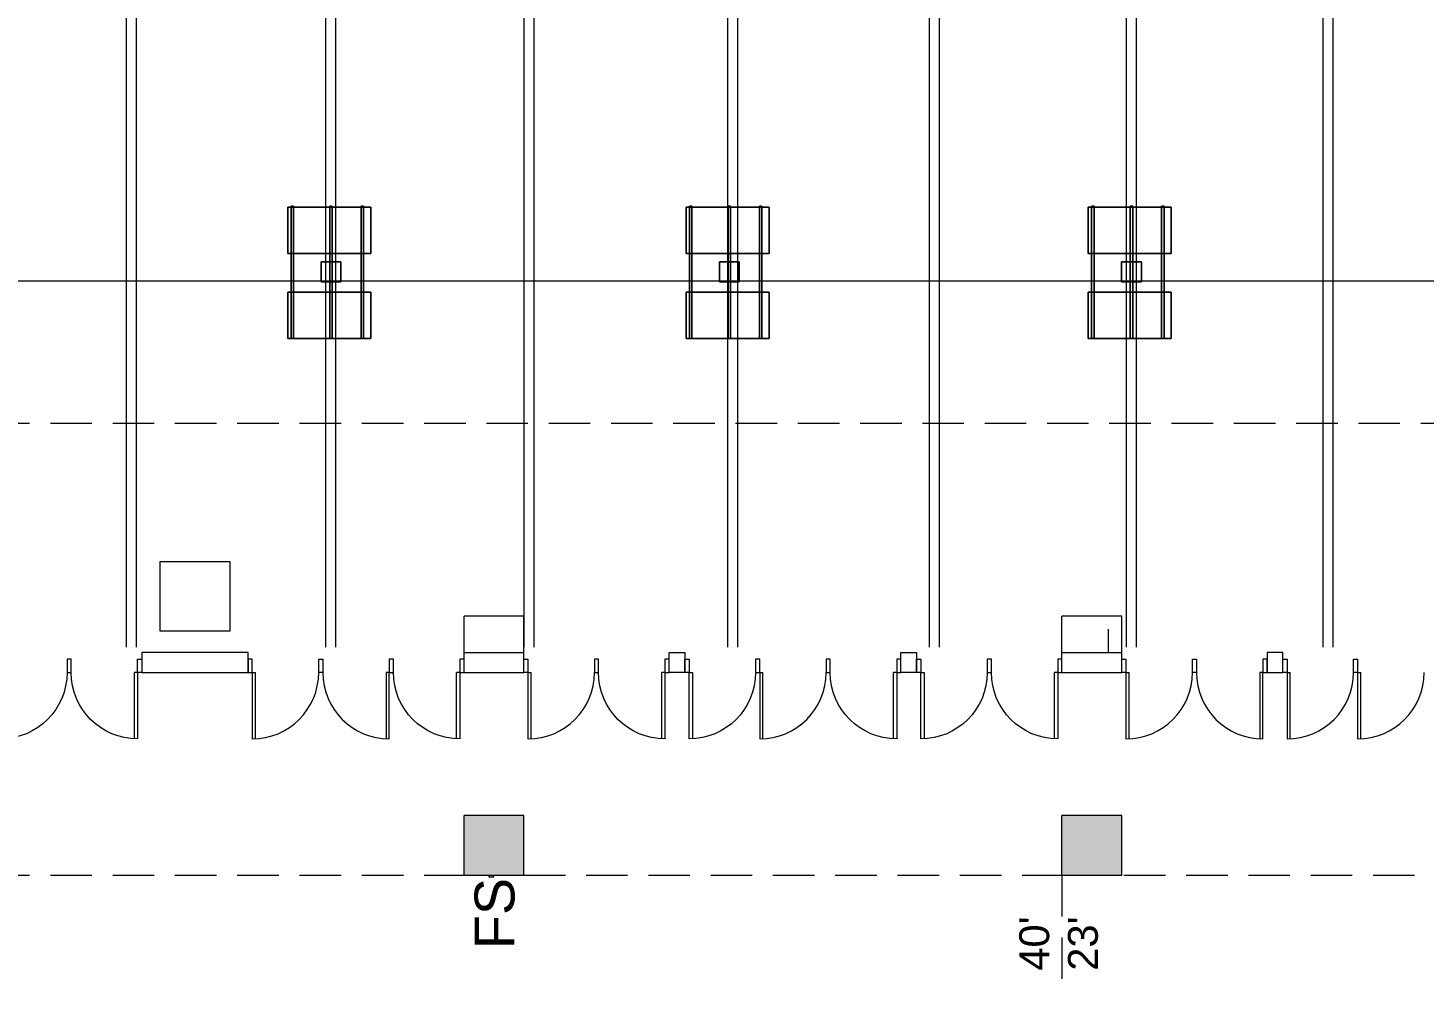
# Model space of a CAD drawing. Header units: inches. Extents: x -10671 to 1761, y -674 to 7170.
# Drawn here: x -8579 to -7738, y 54 to 632 of the extents above; entities that cross this region are included whole.
import ezdxf

# ---------------------------------------------------------------- set-up
doc = ezdxf.new("R2010")
doc.units = ezdxf.units.IN
doc.header["$LTSCALE"] = 19.2
doc.header["$MEASUREMENT"] = 0
doc.linetypes.add('DASHED', pattern=[1.953125, 1.302083, -0.651042])
for name, color, linetype, lineweight in [('DWG-0', 7, 'Continuous', 18), ('Venue-Ceiling-Lights', 7, 'Continuous', 5), ('Venue-Ceiling-Lights Circuits', 7, 'Continuous', 5), ('Venue-Walls and Doors', 7, 'Continuous', 5)]:
    doc.layers.add(name, color=color, linetype=linetype, lineweight=lineweight)
for name, color, linetype, lineweight, true_color in [('DWG-bldg-overhang', 7, 'DASHED', 18, 0xc0c0c0), ('Venue-Ceilings Heights', 4, 'DASHED', 18, 0x00ffff), ('Venue-Columns', 7, 'Continuous', 18, 0xc0c0c0), ('Venue-Fire Apparatus and Text', 1, 'Continuous', 5, 0xff0000), ('Venue-Rigging Steel-High', 7, 'Continuous', 5, 0x800000)]:
    doc.layers.add(name, color=color, linetype=linetype, lineweight=lineweight, true_color=true_color)
doc.styles.add('Arial', font='Arial')

# ---------------------------------------------------------------- blocks, each defined once
blk = doc.blocks.new('AD03A')
at = {"layer": 'DWG-0'}
for p, q in [((0, 1), (0, 0)), ((0.049, 0), (0.049, 0.999)), ((0, 0), (0.049, 0))]:
    blk.add_line(p, q, dxfattribs=at)
blk.add_arc((0, 0), 1, 0, 90, dxfattribs=at)
blk = doc.blocks.new('AD05A')
at = {"layer": 'DWG-0'}
for p, q in [((0, 0), (0.049, 0)), ((0, 0), (0, -1)), ((0.049, -0.999), (0.049, 0))]:
    blk.add_line(p, q, dxfattribs=at)
blk.add_arc((0, 0), 1, 270, 0, dxfattribs=at)
blk = doc.blocks.new('strobe')
at = {"layer": 'Venue-Fire Apparatus and Text', "flags": 128}
blk.add_lwpolyline([(0, 0), (1, 0), (1, 3), (0, 3)], dxfattribs=at)
blk = doc.blocks.new('Group-424-1')
at = {"layer": 'Venue-Ceiling-Lights', "color": 7, "linetype": 'Continuous', "lineweight": 5}
for points in [[(-8422.38, 445.32, 355.98), (-8422.38, 445.32, 359.98), (-8422.38, 473.32, 359.98), (-8422.38, 473.32, 355.98)], [(-8422.38, 473.32, 355.98), (-8422.38, 473.32, 359.98), (-8372.38, 473.32, 359.98), (-8372.38, 473.32, 355.98)], [(-8372.38, 473.32, 359.98), (-8422.38, 473.32, 359.98), (-8422.38, 445.32, 359.98), (-8372.38, 445.32, 359.98)], [(-8372.38, 445.32, 355.98), (-8422.38, 445.32, 355.98), (-8422.38, 473.32, 355.98), (-8372.38, 473.32, 355.98)], [(-8372.38, 473.32, 355.98), (-8372.38, 473.32, 359.98), (-8372.38, 445.32, 359.98), (-8372.38, 445.32, 355.98)], [(-8372.38, 445.32, 355.98), (-8372.38, 445.32, 359.98), (-8422.38, 445.32, 359.98), (-8422.38, 445.32, 355.98)]]:
    blk.add_3dface(points, dxfattribs=at)
blk = doc.blocks.new('Group-425-1')
at = {"layer": 'Venue-Ceiling-Lights', "color": 7, "linetype": 'Continuous', "lineweight": 5}
for points in [[(-8378.23, 445.32, 360.05), (-8378.23, 445.32, 361.05), (-8378.23, 524.91, 361.05), (-8378.23, 524.91, 360.05)], [(-8378.23, 524.91, 360.05), (-8378.23, 524.91, 361.05), (-8376.73, 524.91, 361.05), (-8376.73, 524.91, 360.05)], [(-8376.73, 524.91, 361.05), (-8378.23, 524.91, 361.05), (-8378.23, 445.32, 361.05), (-8376.73, 445.32, 361.05)], [(-8376.73, 445.32, 360.05), (-8378.23, 445.32, 360.05), (-8378.23, 524.91, 360.05), (-8376.73, 524.91, 360.05)], [(-8376.73, 524.91, 360.05), (-8376.73, 524.91, 361.05), (-8376.73, 445.32, 361.05), (-8376.73, 445.32, 360.05)], [(-8376.73, 445.32, 360.05), (-8376.73, 445.32, 361.05), (-8378.23, 445.32, 361.05), (-8378.23, 445.32, 360.05)]]:
    blk.add_3dface(points, dxfattribs=at)
blk = doc.blocks.new('Group-426-1')
at = {"layer": 'Venue-Ceiling-Lights', "color": 7, "linetype": 'Continuous', "lineweight": 5}
for points in [[(-8397.05, 445.32, 360.05), (-8397.05, 445.32, 361.05), (-8397.05, 524.91, 361.05), (-8397.05, 524.91, 360.05)], [(-8397.05, 524.91, 360.05), (-8397.05, 524.91, 361.05), (-8395.55, 524.91, 361.05), (-8395.55, 524.91, 360.05)], [(-8395.55, 524.91, 361.05), (-8397.05, 524.91, 361.05), (-8397.05, 445.32, 361.05), (-8395.55, 445.32, 361.05)], [(-8395.55, 445.32, 360.05), (-8397.05, 445.32, 360.05), (-8397.05, 524.91, 360.05), (-8395.55, 524.91, 360.05)], [(-8395.55, 524.91, 360.05), (-8395.55, 524.91, 361.05), (-8395.55, 445.32, 361.05), (-8395.55, 445.32, 360.05)], [(-8395.55, 445.32, 360.05), (-8395.55, 445.32, 361.05), (-8397.05, 445.32, 361.05), (-8397.05, 445.32, 360.05)]]:
    blk.add_3dface(points, dxfattribs=at)
blk = doc.blocks.new('Group-427-1')
at = {"layer": 'Venue-Ceiling-Lights', "color": 7, "linetype": 'Continuous', "lineweight": 5}
for points in [[(-8420.32, 445.32, 360.05), (-8420.32, 445.32, 361.05), (-8420.32, 524.91, 361.05), (-8420.32, 524.91, 360.05)], [(-8420.32, 524.91, 360.05), (-8420.32, 524.91, 361.05), (-8418.82, 524.91, 361.05), (-8418.82, 524.91, 360.05)], [(-8418.82, 524.91, 361.05), (-8420.32, 524.91, 361.05), (-8420.32, 445.32, 361.05), (-8418.82, 445.32, 361.05)], [(-8418.82, 445.32, 360.05), (-8420.32, 445.32, 360.05), (-8420.32, 524.91, 360.05), (-8418.82, 524.91, 360.05)], [(-8418.82, 524.91, 360.05), (-8418.82, 524.91, 361.05), (-8418.82, 445.32, 361.05), (-8418.82, 445.32, 360.05)], [(-8418.82, 445.32, 360.05), (-8418.82, 445.32, 361.05), (-8420.32, 445.32, 361.05), (-8420.32, 445.32, 360.05)]]:
    blk.add_3dface(points, dxfattribs=at)
blk = doc.blocks.new('Group-428-1')
at = {"layer": 'Venue-Ceiling-Lights', "color": 7, "linetype": 'Continuous', "lineweight": 5}
for points in [[(-8422.38, 496.47, 355.98), (-8422.38, 496.47, 359.98), (-8422.38, 524.47, 359.98), (-8422.38, 524.47, 355.98)], [(-8422.38, 524.47, 355.98), (-8422.38, 524.47, 359.98), (-8372.38, 524.47, 359.98), (-8372.38, 524.47, 355.98)], [(-8372.38, 524.47, 359.98), (-8422.38, 524.47, 359.98), (-8422.38, 496.47, 359.98), (-8372.38, 496.47, 359.98)], [(-8372.38, 496.47, 355.98), (-8422.38, 496.47, 355.98), (-8422.38, 524.47, 355.98), (-8372.38, 524.47, 355.98)], [(-8372.38, 524.47, 355.98), (-8372.38, 524.47, 359.98), (-8372.38, 496.47, 359.98), (-8372.38, 496.47, 355.98)], [(-8372.38, 496.47, 355.98), (-8372.38, 496.47, 359.98), (-8422.38, 496.47, 359.98), (-8422.38, 496.47, 355.98)]]:
    blk.add_3dface(points, dxfattribs=at)
blk = doc.blocks.new('Group-429-1')
at = {"layer": 'Venue-Ceiling-Lights', "color": 7, "linetype": 'Continuous', "lineweight": 5}
for points in [[(-8402.33, 491.55, 350), (-8402.33, 491.55, 356), (-8390.33, 491.55, 356), (-8390.33, 491.55, 350)], [(-8402.33, 479.55, 350), (-8402.33, 479.55, 356), (-8402.33, 491.55, 356), (-8402.33, 491.55, 350)], [(-8390.33, 491.55, 356), (-8402.33, 491.55, 356), (-8402.33, 479.55, 356), (-8390.33, 479.55, 356)], [(-8390.33, 479.55, 350), (-8402.33, 479.55, 350), (-8402.33, 491.55, 350), (-8390.33, 491.55, 350)], [(-8390.33, 491.55, 350), (-8390.33, 491.55, 356), (-8390.33, 479.55, 356), (-8390.33, 479.55, 350)], [(-8390.33, 479.55, 350), (-8390.33, 479.55, 356), (-8402.33, 479.55, 356), (-8402.33, 479.55, 350)]]:
    blk.add_3dface(points, dxfattribs=at)
blk = doc.blocks.new('Group-430-1')
at = {"layer": 'Venue-Ceiling-Lights', "color": 7}
for name in ['Group-428-1', 'Group-427-1', 'Group-426-1', 'Group-425-1', 'Group-424-1']:
    blk.add_blockref(name, (0, 0), dxfattribs=at)
at = {"layer": 'Venue-Ceiling-Lights', "color": 1, "true_color": 0xff0000}
blk.add_blockref('Group-429-1', (0, 0), dxfattribs=at)
blk = doc.blocks.new('Group-529-1')
at = {"layer": 'Venue-Ceiling-Lights', "color": 7, "linetype": 'Continuous', "lineweight": 5}
for points in [[(-8182.57, 445.32, 355.98), (-8182.57, 445.32, 359.98), (-8182.57, 473.32, 359.98), (-8182.57, 473.32, 355.98)], [(-8182.57, 473.32, 355.98), (-8182.57, 473.32, 359.98), (-8132.57, 473.32, 359.98), (-8132.57, 473.32, 355.98)], [(-8132.57, 473.32, 359.98), (-8182.57, 473.32, 359.98), (-8182.57, 445.32, 359.98), (-8132.57, 445.32, 359.98)], [(-8132.57, 445.32, 355.98), (-8182.57, 445.32, 355.98), (-8182.57, 473.32, 355.98), (-8132.57, 473.32, 355.98)], [(-8132.57, 473.32, 355.98), (-8132.57, 473.32, 359.98), (-8132.57, 445.32, 359.98), (-8132.57, 445.32, 355.98)], [(-8132.57, 445.32, 355.98), (-8132.57, 445.32, 359.98), (-8182.57, 445.32, 359.98), (-8182.57, 445.32, 355.98)]]:
    blk.add_3dface(points, dxfattribs=at)
blk = doc.blocks.new('Group-530-1')
at = {"layer": 'Venue-Ceiling-Lights', "color": 7, "linetype": 'Continuous', "lineweight": 5}
for points in [[(-8138.42, 445.32, 360.05), (-8138.42, 445.32, 361.05), (-8138.42, 524.91, 361.05), (-8138.42, 524.91, 360.05)], [(-8138.42, 524.91, 360.05), (-8138.42, 524.91, 361.05), (-8136.92, 524.91, 361.05), (-8136.92, 524.91, 360.05)], [(-8136.92, 524.91, 361.05), (-8138.42, 524.91, 361.05), (-8138.42, 445.32, 361.05), (-8136.92, 445.32, 361.05)], [(-8136.92, 445.32, 360.05), (-8138.42, 445.32, 360.05), (-8138.42, 524.91, 360.05), (-8136.92, 524.91, 360.05)], [(-8136.92, 524.91, 360.05), (-8136.92, 524.91, 361.05), (-8136.92, 445.32, 361.05), (-8136.92, 445.32, 360.05)], [(-8136.92, 445.32, 360.05), (-8136.92, 445.32, 361.05), (-8138.42, 445.32, 361.05), (-8138.42, 445.32, 360.05)]]:
    blk.add_3dface(points, dxfattribs=at)
blk = doc.blocks.new('Group-531-1')
at = {"layer": 'Venue-Ceiling-Lights', "color": 7, "linetype": 'Continuous', "lineweight": 5}
for points in [[(-8157.24, 445.32, 360.05), (-8157.24, 445.32, 361.05), (-8157.24, 524.91, 361.05), (-8157.24, 524.91, 360.05)], [(-8157.24, 524.91, 360.05), (-8157.24, 524.91, 361.05), (-8155.74, 524.91, 361.05), (-8155.74, 524.91, 360.05)], [(-8155.74, 524.91, 361.05), (-8157.24, 524.91, 361.05), (-8157.24, 445.32, 361.05), (-8155.74, 445.32, 361.05)], [(-8155.74, 445.32, 360.05), (-8157.24, 445.32, 360.05), (-8157.24, 524.91, 360.05), (-8155.74, 524.91, 360.05)], [(-8155.74, 524.91, 360.05), (-8155.74, 524.91, 361.05), (-8155.74, 445.32, 361.05), (-8155.74, 445.32, 360.05)], [(-8155.74, 445.32, 360.05), (-8155.74, 445.32, 361.05), (-8157.24, 445.32, 361.05), (-8157.24, 445.32, 360.05)]]:
    blk.add_3dface(points, dxfattribs=at)
blk = doc.blocks.new('Group-532-1')
at = {"layer": 'Venue-Ceiling-Lights', "color": 7, "linetype": 'Continuous', "lineweight": 5}
for points in [[(-8180.52, 445.32, 360.05), (-8180.52, 445.32, 361.05), (-8180.52, 524.91, 361.05), (-8180.52, 524.91, 360.05)], [(-8180.52, 524.91, 360.05), (-8180.52, 524.91, 361.05), (-8179.02, 524.91, 361.05), (-8179.02, 524.91, 360.05)], [(-8179.02, 524.91, 361.05), (-8180.52, 524.91, 361.05), (-8180.52, 445.32, 361.05), (-8179.02, 445.32, 361.05)], [(-8179.02, 445.32, 360.05), (-8180.52, 445.32, 360.05), (-8180.52, 524.91, 360.05), (-8179.02, 524.91, 360.05)], [(-8179.02, 524.91, 360.05), (-8179.02, 524.91, 361.05), (-8179.02, 445.32, 361.05), (-8179.02, 445.32, 360.05)], [(-8179.02, 445.32, 360.05), (-8179.02, 445.32, 361.05), (-8180.52, 445.32, 361.05), (-8180.52, 445.32, 360.05)]]:
    blk.add_3dface(points, dxfattribs=at)
blk = doc.blocks.new('Group-533-1')
at = {"layer": 'Venue-Ceiling-Lights', "color": 7, "linetype": 'Continuous', "lineweight": 5}
for points in [[(-8182.57, 496.47, 355.98), (-8182.57, 496.47, 359.98), (-8182.57, 524.47, 359.98), (-8182.57, 524.47, 355.98)], [(-8182.57, 524.47, 355.98), (-8182.57, 524.47, 359.98), (-8132.57, 524.47, 359.98), (-8132.57, 524.47, 355.98)], [(-8132.57, 524.47, 359.98), (-8182.57, 524.47, 359.98), (-8182.57, 496.47, 359.98), (-8132.57, 496.47, 359.98)], [(-8132.57, 496.47, 355.98), (-8182.57, 496.47, 355.98), (-8182.57, 524.47, 355.98), (-8132.57, 524.47, 355.98)], [(-8132.57, 524.47, 355.98), (-8132.57, 524.47, 359.98), (-8132.57, 496.47, 359.98), (-8132.57, 496.47, 355.98)], [(-8132.57, 496.47, 355.98), (-8132.57, 496.47, 359.98), (-8182.57, 496.47, 359.98), (-8182.57, 496.47, 355.98)]]:
    blk.add_3dface(points, dxfattribs=at)
blk = doc.blocks.new('Group-534-1')
at = {"layer": 'Venue-Ceiling-Lights', "color": 7, "linetype": 'Continuous', "lineweight": 5}
for points in [[(-8162.53, 491.55, 350), (-8162.53, 491.55, 356), (-8150.53, 491.55, 356), (-8150.53, 491.55, 350)], [(-8162.53, 479.55, 350), (-8162.53, 479.55, 356), (-8162.53, 491.55, 356), (-8162.53, 491.55, 350)], [(-8150.53, 491.55, 356), (-8162.53, 491.55, 356), (-8162.53, 479.55, 356), (-8150.53, 479.55, 356)], [(-8150.53, 479.55, 350), (-8162.53, 479.55, 350), (-8162.53, 491.55, 350), (-8150.53, 491.55, 350)], [(-8150.53, 491.55, 350), (-8150.53, 491.55, 356), (-8150.53, 479.55, 356), (-8150.53, 479.55, 350)], [(-8150.53, 479.55, 350), (-8150.53, 479.55, 356), (-8162.53, 479.55, 356), (-8162.53, 479.55, 350)]]:
    blk.add_3dface(points, dxfattribs=at)
blk = doc.blocks.new('Group-535-1')
at = {"layer": 'Venue-Ceiling-Lights', "color": 7}
for name in ['Group-533-1', 'Group-532-1', 'Group-531-1', 'Group-530-1', 'Group-529-1']:
    blk.add_blockref(name, (0, 0), dxfattribs=at)
at = {"layer": 'Venue-Ceiling-Lights', "color": 1, "true_color": 0xff0000}
blk.add_blockref('Group-534-1', (0, 0), dxfattribs=at)
blk = doc.blocks.new('Group-634-1')
at = {"layer": 'Venue-Ceiling-Lights', "color": 7, "linetype": 'Continuous', "lineweight": 5}
for points in [[(-7940.49, 445.32, 355.98), (-7940.49, 445.32, 359.98), (-7940.49, 473.32, 359.98), (-7940.49, 473.32, 355.98)], [(-7940.49, 473.32, 355.98), (-7940.49, 473.32, 359.98), (-7890.49, 473.32, 359.98), (-7890.49, 473.32, 355.98)], [(-7890.49, 473.32, 359.98), (-7940.49, 473.32, 359.98), (-7940.49, 445.32, 359.98), (-7890.49, 445.32, 359.98)], [(-7890.49, 445.32, 355.98), (-7940.49, 445.32, 355.98), (-7940.49, 473.32, 355.98), (-7890.49, 473.32, 355.98)], [(-7890.49, 473.32, 355.98), (-7890.49, 473.32, 359.98), (-7890.49, 445.32, 359.98), (-7890.49, 445.32, 355.98)], [(-7890.49, 445.32, 355.98), (-7890.49, 445.32, 359.98), (-7940.49, 445.32, 359.98), (-7940.49, 445.32, 355.98)]]:
    blk.add_3dface(points, dxfattribs=at)
blk = doc.blocks.new('Group-635-1')
at = {"layer": 'Venue-Ceiling-Lights', "color": 7, "linetype": 'Continuous', "lineweight": 5}
for points in [[(-7896.34, 445.32, 360.05), (-7896.34, 445.32, 361.05), (-7896.34, 524.91, 361.05), (-7896.34, 524.91, 360.05)], [(-7896.34, 524.91, 360.05), (-7896.34, 524.91, 361.05), (-7894.84, 524.91, 361.05), (-7894.84, 524.91, 360.05)], [(-7894.84, 524.91, 361.05), (-7896.34, 524.91, 361.05), (-7896.34, 445.32, 361.05), (-7894.84, 445.32, 361.05)], [(-7894.84, 445.32, 360.05), (-7896.34, 445.32, 360.05), (-7896.34, 524.91, 360.05), (-7894.84, 524.91, 360.05)], [(-7894.84, 524.91, 360.05), (-7894.84, 524.91, 361.05), (-7894.84, 445.32, 361.05), (-7894.84, 445.32, 360.05)], [(-7894.84, 445.32, 360.05), (-7894.84, 445.32, 361.05), (-7896.34, 445.32, 361.05), (-7896.34, 445.32, 360.05)]]:
    blk.add_3dface(points, dxfattribs=at)
blk = doc.blocks.new('Group-636-1')
at = {"layer": 'Venue-Ceiling-Lights', "color": 7, "linetype": 'Continuous', "lineweight": 5}
for points in [[(-7915.16, 445.32, 360.05), (-7915.16, 445.32, 361.05), (-7915.16, 524.91, 361.05), (-7915.16, 524.91, 360.05)], [(-7915.16, 524.91, 360.05), (-7915.16, 524.91, 361.05), (-7913.66, 524.91, 361.05), (-7913.66, 524.91, 360.05)], [(-7913.66, 524.91, 361.05), (-7915.16, 524.91, 361.05), (-7915.16, 445.32, 361.05), (-7913.66, 445.32, 361.05)], [(-7913.66, 445.32, 360.05), (-7915.16, 445.32, 360.05), (-7915.16, 524.91, 360.05), (-7913.66, 524.91, 360.05)], [(-7913.66, 524.91, 360.05), (-7913.66, 524.91, 361.05), (-7913.66, 445.32, 361.05), (-7913.66, 445.32, 360.05)], [(-7913.66, 445.32, 360.05), (-7913.66, 445.32, 361.05), (-7915.16, 445.32, 361.05), (-7915.16, 445.32, 360.05)]]:
    blk.add_3dface(points, dxfattribs=at)
blk = doc.blocks.new('Group-637-1')
at = {"layer": 'Venue-Ceiling-Lights', "color": 7, "linetype": 'Continuous', "lineweight": 5}
for points in [[(-7938.43, 445.32, 360.05), (-7938.43, 445.32, 361.05), (-7938.43, 524.91, 361.05), (-7938.43, 524.91, 360.05)], [(-7938.43, 524.91, 360.05), (-7938.43, 524.91, 361.05), (-7936.93, 524.91, 361.05), (-7936.93, 524.91, 360.05)], [(-7936.93, 524.91, 361.05), (-7938.43, 524.91, 361.05), (-7938.43, 445.32, 361.05), (-7936.93, 445.32, 361.05)], [(-7936.93, 445.32, 360.05), (-7938.43, 445.32, 360.05), (-7938.43, 524.91, 360.05), (-7936.93, 524.91, 360.05)], [(-7936.93, 524.91, 360.05), (-7936.93, 524.91, 361.05), (-7936.93, 445.32, 361.05), (-7936.93, 445.32, 360.05)], [(-7936.93, 445.32, 360.05), (-7936.93, 445.32, 361.05), (-7938.43, 445.32, 361.05), (-7938.43, 445.32, 360.05)]]:
    blk.add_3dface(points, dxfattribs=at)
blk = doc.blocks.new('Group-638-1')
at = {"layer": 'Venue-Ceiling-Lights', "color": 7, "linetype": 'Continuous', "lineweight": 5}
for points in [[(-7940.49, 496.47, 355.98), (-7940.49, 496.47, 359.98), (-7940.49, 524.47, 359.98), (-7940.49, 524.47, 355.98)], [(-7940.49, 524.47, 355.98), (-7940.49, 524.47, 359.98), (-7890.49, 524.47, 359.98), (-7890.49, 524.47, 355.98)], [(-7890.49, 524.47, 359.98), (-7940.49, 524.47, 359.98), (-7940.49, 496.47, 359.98), (-7890.49, 496.47, 359.98)], [(-7890.49, 496.47, 355.98), (-7940.49, 496.47, 355.98), (-7940.49, 524.47, 355.98), (-7890.49, 524.47, 355.98)], [(-7890.49, 524.47, 355.98), (-7890.49, 524.47, 359.98), (-7890.49, 496.47, 359.98), (-7890.49, 496.47, 355.98)], [(-7890.49, 496.47, 355.98), (-7890.49, 496.47, 359.98), (-7940.49, 496.47, 359.98), (-7940.49, 496.47, 355.98)]]:
    blk.add_3dface(points, dxfattribs=at)
blk = doc.blocks.new('Group-639-1')
at = {"layer": 'Venue-Ceiling-Lights', "color": 7, "linetype": 'Continuous', "lineweight": 5}
for points in [[(-7920.44, 491.55, 350), (-7920.44, 491.55, 356), (-7908.44, 491.55, 356), (-7908.44, 491.55, 350)], [(-7920.44, 479.55, 350), (-7920.44, 479.55, 356), (-7920.44, 491.55, 356), (-7920.44, 491.55, 350)], [(-7908.44, 491.55, 356), (-7920.44, 491.55, 356), (-7920.44, 479.55, 356), (-7908.44, 479.55, 356)], [(-7908.44, 479.55, 350), (-7920.44, 479.55, 350), (-7920.44, 491.55, 350), (-7908.44, 491.55, 350)], [(-7908.44, 491.55, 350), (-7908.44, 491.55, 356), (-7908.44, 479.55, 356), (-7908.44, 479.55, 350)], [(-7908.44, 479.55, 350), (-7908.44, 479.55, 356), (-7920.44, 479.55, 356), (-7920.44, 479.55, 350)]]:
    blk.add_3dface(points, dxfattribs=at)
blk = doc.blocks.new('Group-640-1')
at = {"layer": 'Venue-Ceiling-Lights', "color": 7}
for name in ['Group-638-1', 'Group-637-1', 'Group-636-1', 'Group-635-1', 'Group-634-1']:
    blk.add_blockref(name, (0, 0), dxfattribs=at)
at = {"layer": 'Venue-Ceiling-Lights', "color": 1, "true_color": 0xff0000}
blk.add_blockref('Group-639-1', (0, 0), dxfattribs=at)

msp = doc.modelspace()

# ---------------------------------------------------------------- hatches: boundary and pattern name
at = {"layer": 'Venue-Columns', "linetype": 'Continuous', "lineweight": 0, "true_color": 0xc0c0c0}
msp.add_hatch(color=9, dxfattribs=at).paths.add_polyline_path([(-8640.26, 122.29), (-8316.26, 122.29), (-8316.26, 122.29), (-8301.26, 122.29), (-8301.26, 122.29), (-8298.26, 122.29), (-8298.26, 122.29), (-8301.26, 122.29), (-8301.26, 121.29), (-8298.26, 121.29), (-8298.26, 122.29), (-8280.26, 122.29), (-8280.26, 158.29), (-8316.26, 158.29), (-8316.26, 122.29), (-8316.26, 122.29)])

# ---------------------------------------------------------------- linework, layer by layer
at = {"layer": 'DWG-bldg-overhang', "linetype": 'DASHED'}
for p, q in [((-8640.26, 394.29), (-7596.26, 394.29)), ((-8280.26, 122.29), (-7956.26, 122.29))]:
    msp.add_line(p, q, dxfattribs=at)
at = {"layer": 'Venue-Ceiling-Lights Circuits', "color": 7, "linetype": 'Continuous', "lineweight": 5}
msp.add_line((-9940.79, 480.07), (-5992.09, 480.07), dxfattribs=at)
at = {"layer": 'Venue-Ceilings Heights', "linetype": 'DASHED'}
msp.add_line((-7956.28, 122.3), (-7956.28, -254.69), dxfattribs=at)
at = {"layer": 'Venue-Columns', "color": 9, "linetype": 'Continuous', "true_color": 0xc0c0c0}
msp.add_solid([(-7920.26, 158.29), (-7956.26, 158.29), (-7920.26, 122.29), (-7956.26, 122.29)], dxfattribs=at)
at = {"layer": 'Venue-Rigging Steel-High'}
for p, q in [((-8519.47, 259.52), (-8519.47, 3975.62)), ((-8513.47, 259.52), (-8513.47, 3975.62)), ((-8399.49, 259.52), (-8399.49, 3975.62)), ((-8393.49, 259.52), (-8393.49, 3975.62)), ((-8280.02, 259.52), (-8280.02, 3975.62)), ((-8274.02, 259.52), (-8274.02, 3975.62)), ((-8157.48, 259.52), (-8157.48, 3975.62)), ((-8151.48, 259.52), (-8151.48, 3975.62)), ((-8035.94, 259.52), (-8035.94, 3975.62)), ((-8029.94, 259.52), (-8029.94, 3975.62)), ((-7917.44, 259.52), (-7917.44, 3975.62)), ((-7911.44, 259.52), (-7911.44, 3975.62)), ((-7799.03, 259.52), (-7799.03, 3975.62)), ((-7793.03, 259.52), (-7793.03, 3975.62))]:
    msp.add_line(p, q, dxfattribs=at)
at = {"layer": 'Venue-Walls and Doors'}
for p, q in [((-8316.26, 256.29), (-8316.26, 278.29)), ((-8280.26, 278.29), (-8316.26, 278.29)), ((-8280.26, 256.29), (-8280.26, 278.29)), ((-7956.26, 256.29), (-7956.26, 278.29)), ((-7920.26, 278.29), (-7956.26, 278.29)), ((-7920.26, 244.29), (-7920.26, 278.29)), ((-7928.26, 256.29), (-7928.26, 270.29)), ((-8316.26, 256.29), (-8280.26, 256.29)), ((-8316.26, 244.29), (-8316.26, 256.29)), ((-8280.26, 244.29), (-8280.26, 256.29)), ((-7956.26, 256.29), (-7920.26, 256.29)), ((-7956.26, 244.29), (-7956.26, 256.29)), ((-8316.26, 244.29), (-8280.26, 244.29)), ((-7956.26, 244.29), (-7920.26, 244.29)), ((-8316.26, 122.29), (-8316.26, 158.29)), ((-8280.26, 158.29), (-8316.26, 158.29)), ((-8280.26, 122.29), (-8280.26, 158.29)), ((-7956.26, 122.29), (-7956.26, 158.29)), ((-7920.26, 158.29), (-7956.26, 158.29)), ((-7920.26, 122.29), (-7920.26, 158.29)), ((-8316.26, 122.29), (-8280.26, 122.29)), ((-7956.26, 122.29), (-7920.26, 122.29))]:
    msp.add_line(p, q, dxfattribs=at)
at = {"layer": 'Venue-Walls and Doors', "linetype": 'DASHED'}
for p, q in [((-8640.26, 122.29), (-8316.26, 122.29)), ((-7919.01, 122.29), (-7596.26, 122.3))]:
    msp.add_line(p, q, dxfattribs=at)
at = {"layer": 'Venue-Walls and Doors', "flags": 128}
for points in [[(-8457.26, 311.12), (-8457.26, 269.12), (-8499.26, 269.12), (-8499.26, 311.12)], [(-8555.27, 252.29), (-8555.27, 244.29), (-8552.75, 244.29), (-8552.75, 252.29)], [(-8512.75, 244.3), (-8512.75, 252.3), (-8510.26, 252.3), (-8510.26, 244.3)], [(-8510.27, 256.29), (-8510.27, 244.29), (-8446.25, 244.29), (-8446.25, 256.29)], [(-8443.76, 244.3), (-8443.76, 252.3), (-8446.25, 252.3), (-8446.25, 244.3)], [(-8401.24, 252.29), (-8401.24, 244.29), (-8403.76, 244.29), (-8403.76, 252.29)], [(-8358.75, 244.29), (-8358.75, 252.29), (-8361.24, 252.29), (-8361.24, 244.29)], [(-8318.75, 252.29), (-8318.75, 244.29), (-8316.25, 244.29), (-8316.25, 252.29)], [(-8280.26, 244.29), (-8280.26, 252.29), (-8277.77, 252.29), (-8277.77, 244.29)], [(-8235.28, 244.29), (-8235.28, 252.29), (-8237.77, 252.29), (-8237.77, 244.29)], [(-8192.78, 244.29), (-8192.78, 252.29), (-8195.28, 252.29), (-8195.28, 244.29)], [(-8192.78, 244.29), (-8192.78, 256.28), (-8183.28, 256.28), (-8183.28, 244.29)], [(-8183.28, 244.29), (-8183.28, 252.29), (-8180.76, 252.29), (-8180.76, 244.29)], [(-8138.25, 244.29), (-8138.25, 252.29), (-8140.73, 252.29), (-8140.73, 244.29)], [(-8095.76, 244.29), (-8095.76, 252.29), (-8098.25, 252.29), (-8098.25, 244.29)], [(-8053.26, 244.29), (-8053.26, 252.29), (-8055.76, 252.29), (-8055.76, 244.29)], [(-8053.26, 244.29), (-8053.26, 256.28), (-8043.76, 256.28), (-8043.76, 244.29)], [(-8041.24, 252.29), (-8041.24, 244.29), (-8043.76, 244.29), (-8043.76, 252.29)], [(-7998.75, 244.29), (-7998.75, 252.29), (-8001.24, 252.29), (-8001.24, 244.29)], [(-7958.75, 252.29), (-7958.75, 244.29), (-7956.25, 244.29), (-7956.25, 252.29)], [(-7917.77, 252.29), (-7917.77, 244.29), (-7920.27, 244.29), (-7920.27, 252.29)], [(-7877.76, 244.29), (-7877.76, 252.29), (-7875.27, 252.29), (-7875.27, 244.29)], [(-7835.27, 252.29), (-7835.27, 244.29), (-7832.75, 244.29), (-7832.75, 252.29)], [(-7823.25, 244.29), (-7823.25, 256.28), (-7832.75, 256.28), (-7832.75, 244.29)], [(-7823.25, 244.29), (-7823.25, 252.29), (-7820.75, 252.29), (-7820.75, 244.29)], [(-7780.75, 244.29), (-7780.75, 252.29), (-7778.26, 252.29), (-7778.26, 244.29)]]:
    msp.add_lwpolyline(points, close=True, dxfattribs=at)

# ---------------------------------------------------------------- block references
at = {"layer": 'Venue-Ceiling-Lights', "color": 7}
for name in ['Group-430-1', 'Group-535-1', 'Group-640-1']:
    msp.add_blockref(name, (0, 0), dxfattribs=at)
at = {"layer": 'Venue-Walls and Doors', "xscale": -40, "yscale": 40, "rotation": 180}
for p in [(-8595.27, 244.29), (-8180.76, 244.29), (-8041.24, 244.29)]:
    msp.add_blockref('AD03A', p, dxfattribs=at)
at = {"layer": 'Venue-Walls and Doors', "xscale": -40, "yscale": 40}
for p in [(-8512.75, 244.29), (-8318.75, 244.29), (-8195.28, 244.29), (-8055.76, 244.28), (-7958.75, 244.29)]:
    msp.add_blockref('AD05A', p, dxfattribs=at)
at = {"layer": 'Venue-Walls and Doors', "xscale": 40, "yscale": 40, "zscale": 40}
for p in [(-8443.76, 244.29), (-8277.77, 244.29), (-8138.25, 244.28), (-7917.76, 244.29), (-7820.75, 244.28), (-7778.26, 244.28)]:
    msp.add_blockref('AD05A', p, dxfattribs=at)
at = {"layer": 'Venue-Walls and Doors', "xscale": 40, "yscale": 40, "zscale": 40, "rotation": 180}
for p in [(-8361.24, 244.29), (-7835.27, 244.29)]:
    msp.add_blockref('AD03A', p, dxfattribs=at)
at = {"layer": 'Venue-Walls and Doors', "rotation": 270}
msp.add_blockref('strobe', (-8301.26, 122.29), dxfattribs=at)

# ---------------------------------------------------------------- texts
at = {"layer": 'Venue-Ceilings Heights', "char_height": 18, "attachment_point": 1, "rotation": 90, "line_spacing_factor": 0.970891, "style": 'Arial'}
for s, insert in [("40'", (-7981.97, 64.72)), ("23'", (-7952.66, 64.72))]:
    msp.add_mtext(s, dxfattribs=dict(at, insert=insert))
at = {"layer": 'Venue-Fire Apparatus and Text', "insert": (-8309.89, 77.77), "char_height": 24, "attachment_point": 1, "rotation": 90, "line_spacing_factor": 0.970891, "style": 'Arial'}
msp.add_mtext('FS', dxfattribs=at)

doc.saveas('drawing.dxf')
